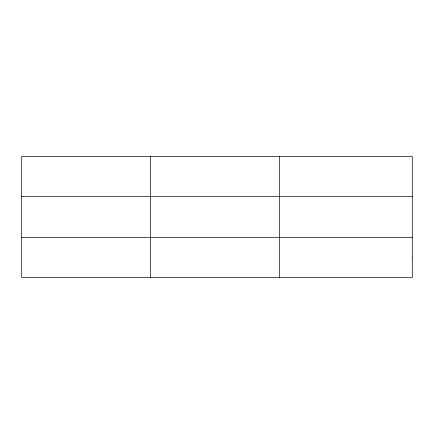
<?xml version="1.0" encoding="UTF-8"?>
<svg xmlns="http://www.w3.org/2000/svg" width="434" height="434" viewBox="0 0 434 434"><rect width="100%" height="100%" fill="white"/><g stroke="black" fill="none" stroke-linecap="round" stroke-linejoin="round"><path stroke-width="0.65" d="M150.598 277.494L150.598 156.506M279.496 277.494L279.496 156.506M21.7 196.434L412.3 196.434M21.7 237.572L412.3 237.572M412.3 257.53L412.3 277.494L21.7 277.494L21.7 156.506L412.3 156.506L412.3 257.53"/></g></svg>
